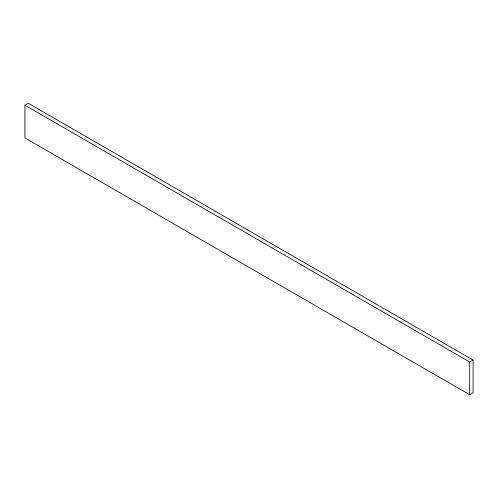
<?xml version="1.0" encoding="UTF-8"?>
<svg xmlns="http://www.w3.org/2000/svg" width="498" height="498" viewBox="0 0 498 498"><rect width="100%" height="100%" fill="white"/><g stroke="black" fill="none" stroke-linecap="round" stroke-linejoin="round"><path stroke-width="0.75" d="M24.9 105.221L28.299 103.26L473.1 360.06L473.1 392.779L469.701 394.74L24.9 137.94L24.9 105.221L469.701 362.027L473.1 360.06M469.701 362.027L469.701 394.74"/></g></svg>
